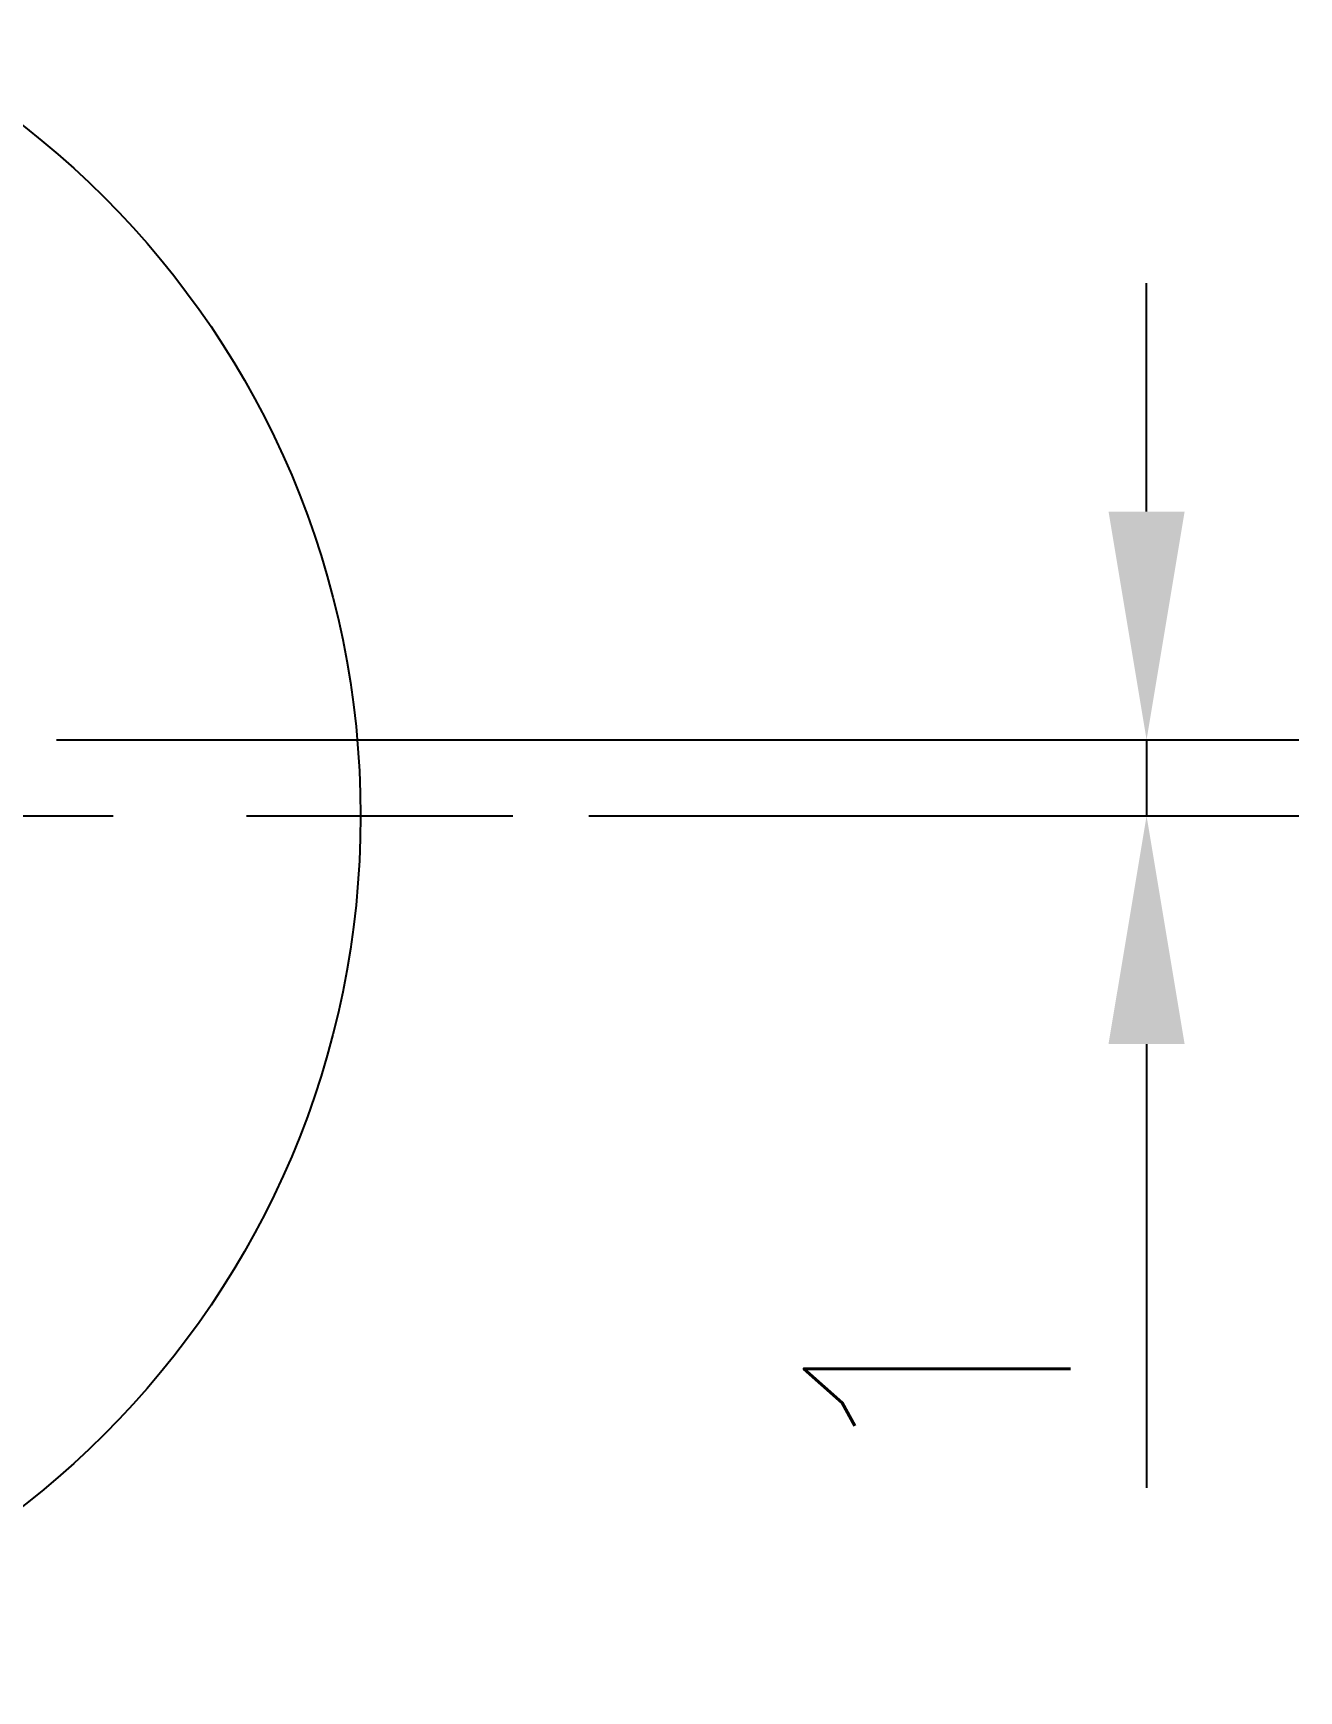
# Model space of a CAD drawing. Extents: x 0 to 420, y 0 to 297.
# Drawn here: x 114.52 to 131.15, y 116.24 to 138.02 of the extents above; entities that cross this region are included whole.
import ezdxf

# ---------------------------------------------------------------- set-up
doc = ezdxf.new("R2010")
doc.units = 0
doc.header["$LTSCALE"] = 7
doc.header["$MEASUREMENT"] = 0
doc.linetypes.add('CENTER', pattern=[2, 1.25, -0.25, 0.25, -0.25])
for name, color, linetype in [('CL', 1, 'CENTER'), ('D', 2, 'CONTINUOUS'), ('DWG', 7, 'CONTINUOUS')]:
    doc.layers.add(name, color=color, linetype=linetype)
doc.styles.add('GHS', font='ROMANS.shx', dxfattribs={"bigfont": 'GHS.shx'})

msp = doc.modelspace()

# ---------------------------------------------------------------- linework, layer by layer
at = {"layer": 'CL'}
msp.add_line((75.32079066188089, 127.7352470085534), (120.8207906618809, 127.7352470085543), dxfattribs=at)
at = {"layer": 'D'}
for p, q in [((129.1458368829262, 131.7352004456607), (129.1458368829262, 134.7352004456607)), ((114.8260274045206, 128.7352004456607), (131.1458368829262, 128.7352004456607)), ((129.1458368829262, 128.7352004456607), (129.1458368829262, 127.7352470085543)), ((121.8207906618809, 127.7352470085543), (131.1458368829262, 127.7352470085543)), ((129.1458368829262, 124.7352470085543), (129.1458368829262, 118.9019136752213))]:
    msp.add_line(p, q, dxfattribs=at)
for points in [[(128.6458368829262, 131.7352004456607), (129.6458368829262, 131.7352004456607), (129.1458368829262, 128.7352004456607)], [(128.6458368829262, 124.7352470085543), (129.6458368829262, 124.7352470085543), (129.1458368829262, 127.7352470085543)]]:
    msp.add_solid(points, dxfattribs=at)
at = {"layer": 'DWG'}
msp.add_circle((107.3207906618809, 127.7352470085543), 11.5, dxfattribs=at)

# ---------------------------------------------------------------- texts
at = {"layer": 'D', "insert": (126.3958368829262, 120.3185803418901), "char_height": 3.5, "attachment_point": 5, "rotation": 90, "style": 'GHS'}
msp.add_mtext('\\A1;1', dxfattribs=at)

doc.saveas('drawing.dxf')
